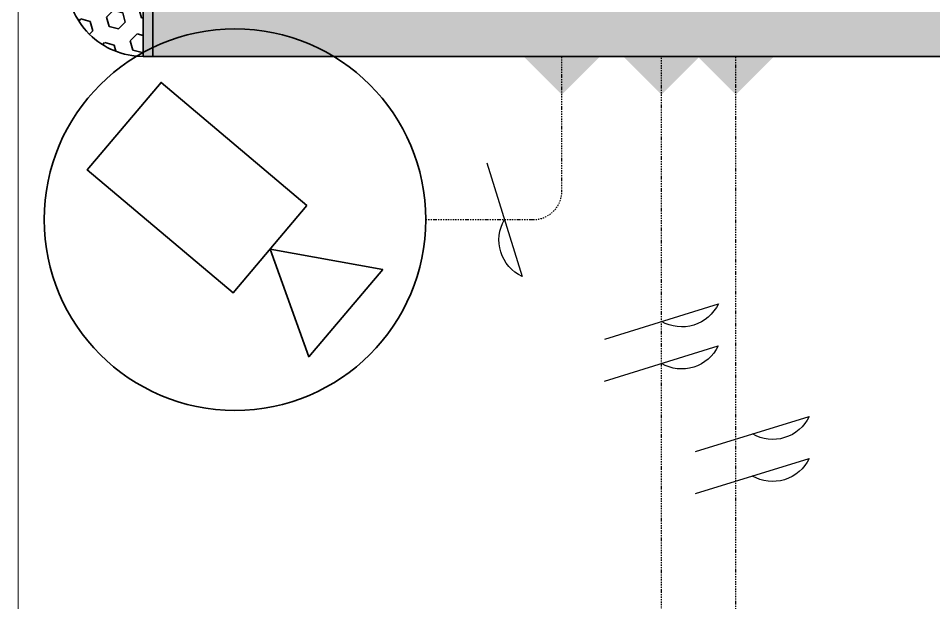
# Model space of a CAD drawing. Header units: inches. Extents: x -12418 to 57169, y -29325 to 19878.
# Drawn here: x 36050 to 38448, y -8580 to -7047 of the extents above; entities that cross this region are included whole.
import ezdxf

# ---------------------------------------------------------------- set-up
doc = ezdxf.new("R2010")
doc.units = ezdxf.units.IN
doc.header["$LTSCALE"] = 25
doc.header["$MEASUREMENT"] = 0
doc.linetypes.add('DASHDOT', pattern=[25.4, 12.7, -6.35, 0, -6.35])
doc.layers.get('0').update_dxf_attribs({"color": 8})
doc.layers.add('0 @ 50', color=8, linetype='Continuous')
doc.layers.add('T-WIRE', color=140, linetype='Continuous')
for name, color, linetype, lineweight in [('00-Ground Floor$0$Walls', 251, 'Continuous', 5), ('E-LITE-CLNG-CNDT', 6, 'DASHDOT', 35), ('T-CABL-TRAY', 60, 'Continuous', 35), ('T-DATA-CLNG-COND', 51, 'DASHDOT', 25), ('T-DATA-CLNG-COND @ 100', 51, 'DASHDOT', 25), ('T-SERT-CLNG @ 100', 60, 'Continuous', 35)]:
    doc.layers.add(name, color=color, linetype=linetype, lineweight=lineweight)

# ---------------------------------------------------------------- blocks, each defined once
blk = doc.blocks.new('00-Ground Floor')
at = {"layer": '00-Ground Floor$0$Walls'}
blk.add_line((36049.5, -2747.4, 0), (36049.5, -12867.4, 0), dxfattribs=at)
blk = doc.blocks.new('*U52')
for points in [[(1.885, 0.372), (-0.05, -1.921), (-3.871, 1.304), (-1.935, 3.597)], [(3.871, -1.304), (1.935, -3.597), (0.918, -0.775)]]:
    blk.add_lwpolyline(points, close=True)
blk.add_circle((0, 0), 5)
blk = doc.blocks.new('*U113')
h = blk.add_hatch()
h.set_pattern_fill('HEX', color=253, scale=8, angle=45, style=0)
h.set_pattern_definition([(45, (-3354.247, 1022.73), (-31.1085, 31.1085), [25.4, -50.8]), (165, (-3354.247, 1022.73), (-11.3865, -42.49503), [25.4, -50.8]), (105, (-3336.287, 1040.69), (-42.49503, -11.3865), [25.4, -50.8])])
edge = h.paths.add_edge_path()
edge.add_arc((0, -50), 200, 360, 450)
edge.add_line((0, 150), (0, 0))
edge.add_line((0, 0), (50, -50))
edge.add_line((50, -50), (200, -50))
at = {"color": 0}
for p, q in [((0, 150), (-50, 150)), ((0, 0), (-50, 0)), ((0, 0), (50, -50)), ((50, -50), (50, -100)), ((200, -50), (200, -100))]:
    blk.add_line(p, q, dxfattribs=at)
at = {"color": 253}
for p, q in [((-25, 150), (-25, 25)), ((0, 150), (0, 0)), ((0, 0), (-25, 25)), ((50, -50), (200, -50)), ((50, -50), (75, -75)), ((75, -75), (200, -75))]:
    blk.add_line(p, q, dxfattribs=at)
at = {"color": 0}
blk.add_arc((0, -50), 200, 360, 90, dxfattribs=at)
blk = doc.blocks.new('*U114')
at = {"lineweight": 0}
h = blk.add_hatch(dxfattribs=at)
h.set_pattern_fill('HEX', color=253, scale=8, angle=90, style=0)
h.set_pattern_definition([(90, (5e-10, 4813.436), (-43.99409, 2e-12), [25.4, -50.8]), (210, (5e-10, 4813.436), (21.99705, -38.1), [25.4, -50.8]), (150, (5e-10, 4838.836), (-21.99705, -38.1), [25.4, -50.8])])
h.paths.add_polyline_path([(0, -10106), (150, -10106), (150, 0), (0, 0)])
at = {"color": 0}
for p in [(150, 0), (0, -10106)]:
    blk.add_line(p, (150, -10106), dxfattribs=at)
blk = doc.blocks.new('*U73')
blk.add_hatch(color=256).paths.add_polyline_path([(0, -1), (1, 0), (0, 1)])
blk = doc.blocks.new('W-TEL')
blk.add_line((-66, -212.7), (66, 212.7))
blk.add_arc((130.7, 76), 151.2, 115.3301, 210.179)
blk = doc.blocks.new('*U119')
at = {"layer": 'T-WIRE', "xscale": -0.006999999999825377, "yscale": 0.006999999999970897, "zscale": 0.006999999999999999}
for p in [(0, 0), (1.102, -0.003)]:
    blk.add_blockref('W-TEL', p, dxfattribs=at)
blk = doc.blocks.new('*U118')
at = {"layer": 'T-WIRE', "xscale": -0.006999999999825377, "yscale": 0.006999999999970897, "zscale": 0.006999999999999999}
blk.add_blockref('W-TEL', (0, 0), dxfattribs=at)

msp = doc.modelspace()

# ---------------------------------------------------------------- linework, layer by layer
at = {"layer": 'T-DATA-CLNG-COND', "ltscale": 0.01, "elevation": 0}
for points in [[(36049.5, -10038.5), (36569, -9678.8, -0.15257), (36611.6, -9665.5), (37854.9, -9665.5, 0.414214), (37929.9, -9590.5), (37929.9, -7147.4)], [(36350.2, -8854.5), (37660.1, -8854.5, 0.414214), (37735.1, -8779.5), (37735.1, -7147.4)]]:
    msp.add_lwpolyline(points, format="xyb", dxfattribs=at)
at = {"layer": 'T-DATA-CLNG-COND', "ltscale": 0.01}
msp.add_lwpolyline([(37117.3, -7575.3), (37398.9, -7575.3, 0.414214), (37473.9, -7500.3), (37473.9, -7147.4)], format="xyb", dxfattribs=at)

# ---------------------------------------------------------------- block references
at = {"layer": '0 @ 50', "xscale": 100, "yscale": 100, "zscale": 100}
for name, p, rotation in [('*U118', (37323.5, -7575.3), 180), ('*U119', (37735.1, -7842.2, 0), 270), ('*U119', (37973.2, -8137.3), 270)]:
    msp.add_blockref(name, p, dxfattribs=dict(at, rotation=rotation))
at = {"layer": 'E-LITE-CLNG-CNDT'}
msp.add_blockref('00-Ground Floor', (0, 0), dxfattribs=at)
at = {"layer": 'T-CABL-TRAY', "linetype": 'Continuous'}
for name, p, rotation in [('*U113', (36376.9, -6997.4, 0), 180), ('*U114', (46482.9, -6997.4, 0), 270)]:
    msp.add_blockref(name, p, dxfattribs=dict(at, rotation=rotation))
at = {"layer": 'T-DATA-CLNG-COND @ 100', "xscale": -100, "yscale": 100, "zscale": 100, "rotation": 90.00000000001782}
for p in [(37473.9, -7147.4, 0), (37735.1, -7147.4, 0), (37929.9, -7147.4, 0)]:
    msp.add_blockref('*U73', p, dxfattribs=at)
at = {"layer": 'T-SERT-CLNG @ 100', "xscale": 100, "yscale": 100, "zscale": 100}
msp.add_blockref('*U52', (36617.3, -7575.3), dxfattribs=at)

doc.saveas('drawing.dxf')
